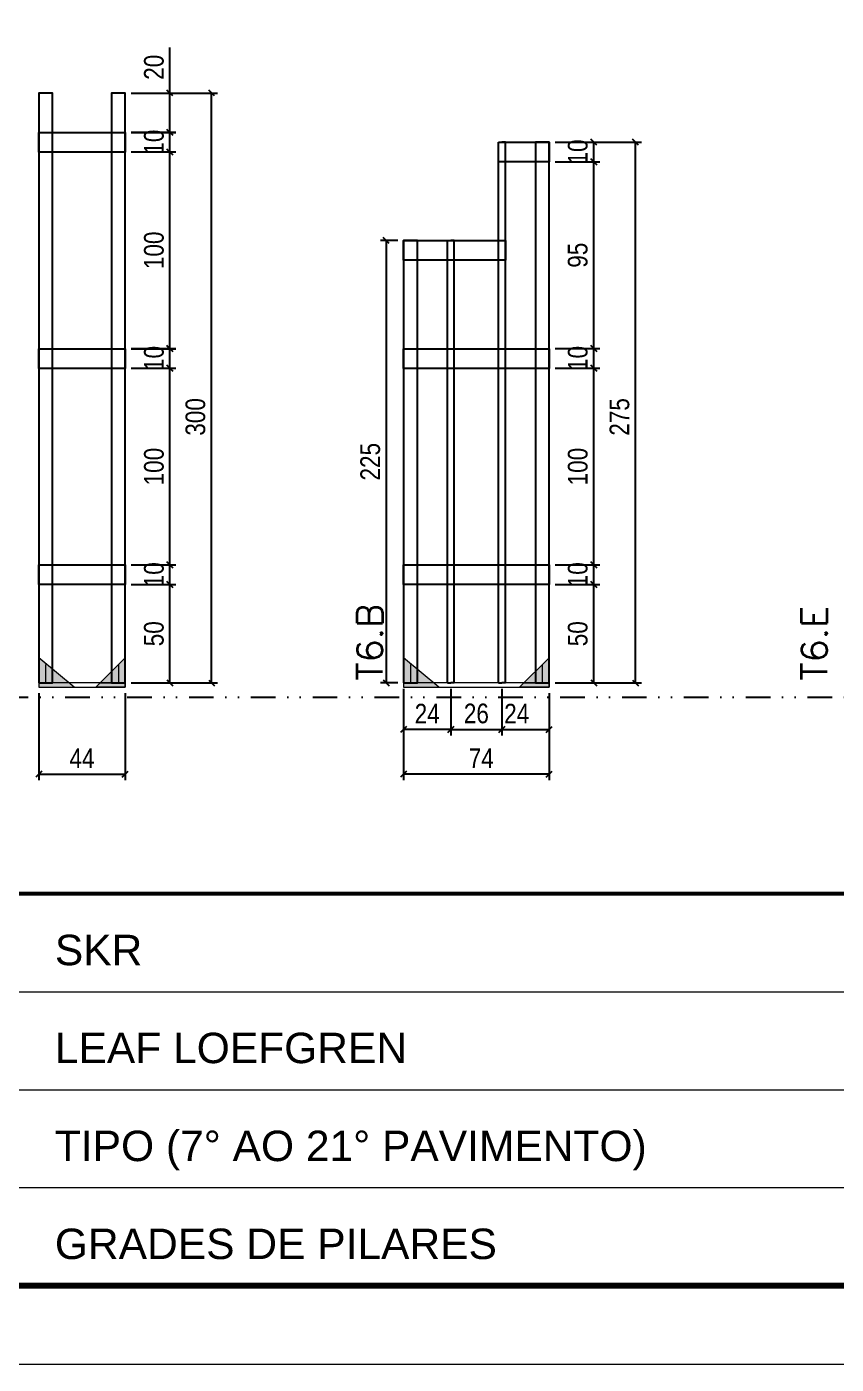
# Model space of a CAD drawing. Extents: x 14400 to 27878, y -21631 to 6985.
# Drawn here: x 18281 to 18693, y -957 to -277 of the extents above; entities that cross this region are included whole.
import ezdxf

# ---------------------------------------------------------------- set-up
doc = ezdxf.new("R2010")
doc.units = 0
for name, pattern in [('CONTINUO', [0]), ('DASHED', [0.75, 0.5, -0.25]), ('DIVIDE2', [0.625, 0.25, -0.125, 0, -0.125, 0, -0.125]), ('HIDDEN', [0.375, 0.25, -0.125])]:
    doc.linetypes.add(name, pattern=pattern)
for name, color, linetype in [('COTA', 241, 'Continuous'), ('Nível', 160, 'Continuous'), ('SARR_2.2x10', 60, 'Continuous'), ('SARR_3.5x7', 81, 'Continuous'), ('SARR_7x7', 40, 'Continuous')]:
    doc.layers.add(name, color=color, linetype=linetype)
for name, color, linetype, lineweight in [('Folhas', 255, 'Continuous', 9), ('Madeira', 126, 'Continuous', 18), ('Sarr 2.2x7', 40, 'Continuous', 9), ('SARRAFO DE PRESSAO', 251, 'DASHED', 9), ('Texto Seção', 7, 'Continuous', 15)]:
    doc.layers.add(name, color=color, linetype=linetype, lineweight=lineweight)
doc.styles.add('ARIAL', font='arial.ttf')
doc.styles.add('COTA TECNICA', font='techl___.ttf', dxfattribs={"height": 10})
doc.styles.add('REGUA-120', font='ROMANS.shx', dxfattribs={"height": 15})
doc.dimstyles.new('PAINEL', dxfattribs={"dimtxt": 10, "dimasz": 3, "dimexe": 3, "dimexo": 3, "dimgap": 3, "dimtad": 1, "dimdec": 1, "dimzin": 12, "dimdsep": 46, "dimtxsty": 'COTA TECNICA', "dimblk1": 'OBLIQUE', "dimblk2": 'OBLIQUE', "dimsah": 1, "dimcen": 0.9, "dimclrd": 4, "dimclre": 4, "dimclrt": 240, "dimadec": 1, "dimazin": 3, "dimtfac": 1, "dimtdec": 1, "dimtmove": 0, "dimatfit": 3, "dimfxl": 1, "dimtolj": 1, "dimtzin": 12, "dimarcsym": 0})

# ---------------------------------------------------------------- blocks, each defined once
blk = doc.blocks.new('9999999999')
at = {"color": 30, "linetype": 'CONTINUO'}
for p, q in [((98564.56, 34379.64), (99583.98, 34379.64)), ((98564.56, 34329.83), (99487.98, 34329.83)), ((98564.56, 34280.02), (99487.98, 34280.02))]:
    blk.add_line(p, q, dxfattribs=at)
at = {"color": 30, "linetype": 'CONTINUO', "const_width": 2}
blk.add_lwpolyline([(99583.98, 34230.21), (99583.98, 34414.45, 0.414214), (99568.98, 34429.45), (98228.98, 34429.45, 0.414214), (98213.98, 34414.45), (98213.98, 34245.21, 0.414214), (98228.98, 34230.21), (99583.98, 34230.21)], format="xyb", dxfattribs=at)
at = {"layer": 'Folhas'}
blk.add_lwpolyline([(98138.98, 34190.21), (99623.98, 34190.21), (99623.98, 35240.21), (98138.98, 35240.21)], close=True, dxfattribs=at)
at = {"layer": 'Folhas', "color": 30, "const_width": 3}
blk.add_lwpolyline([(98213.98, 34230.21), (99583.98, 34230.21), (99583.98, 35200.21), (98213.98, 35200.21)], close=True, dxfattribs=at)
at = {"color": 7, "linetype": 'Continuous', "ltscale": 5, "style": 'ARIAL'}
for s, height, p in [('SKR', 15.483, (98837.68, 34393.13)), ('LEAF LOEFGREN', 15.4829, (98837.68, 34343.32)), ('TIPO (7° AO 21° PAVIMENTO)', 15.4829, (98837.68, 34293.51)), ('GRADES DE PILARES', 15.4829, (98837.68, 34243.7))]:
    blk.add_text(s, height=height, dxfattribs=at).set_placement(p)
blk = doc.blocks.new('_Oblique')
at = {"color": 0, "linetype": 'ByBlock', "lineweight": -2}
blk.add_line((-0.5, -0.5), (0.5, 0.5), dxfattribs=at)
blk = doc.blocks.new('*D7171')
at = {"layer": 'COTA', "color": 4, "lineweight": -2, "transparency": 16777216}
for p, q in [((18334.47, -560.24), (18357.17, -560.24)), ((18354.17, -610.24), (18354.17, -560.24)), ((18334.47, -610.24), (18357.17, -610.24))]:
    blk.add_line(p, q, dxfattribs=at)
at = {"layer": 'Defpoints', "color": 0, "transparency": 16777216}
for p in [(18331.47, -560.24), (18354.17, -560.24), (18331.47, -610.24)]:
    blk.add_point(p, dxfattribs=at)
at = {"layer": 'COTA', "color": 4, "lineweight": -2, "transparency": 16777216, "xscale": 3, "yscale": 3, "zscale": 3}
for p, rotation in [((18354.17, -560.24), 90), ((18354.17, -610.24), 270)]:
    blk.add_blockref('_Oblique', p, dxfattribs=dict(at, rotation=rotation))
at = {"layer": 'COTA', "color": 240, "transparency": 16777216, "insert": (18346.06, -585.24), "char_height": 10, "attachment_point": 5, "rotation": 90, "style": 'COTA TECNICA'}
blk.add_mtext('\\A1;50', dxfattribs=at)
blk = doc.blocks.new('*D7172')
at = {"layer": 'COTA', "color": 4, "lineweight": -2, "transparency": 16777216}
for p, q in [((18334.47, -550.24), (18357.17, -550.24)), ((18354.17, -560.24), (18354.17, -550.24)), ((18334.47, -560.24), (18357.17, -560.24))]:
    blk.add_line(p, q, dxfattribs=at)
at = {"layer": 'Defpoints', "color": 0, "transparency": 16777216}
for p in [(18331.47, -550.24), (18354.17, -550.24), (18331.47, -560.24)]:
    blk.add_point(p, dxfattribs=at)
at = {"layer": 'COTA', "color": 4, "lineweight": -2, "transparency": 16777216, "xscale": 3, "yscale": 3, "zscale": 3}
for p, rotation in [((18354.17, -550.24), 90), ((18354.17, -560.24), 270)]:
    blk.add_blockref('_Oblique', p, dxfattribs=dict(at, rotation=rotation))
at = {"layer": 'COTA', "color": 240, "transparency": 16777216, "insert": (18346.07, -555.24), "char_height": 10, "attachment_point": 5, "rotation": 90, "style": 'COTA TECNICA'}
blk.add_mtext('\\A1;10', dxfattribs=at)
blk = doc.blocks.new('*D7173')
at = {"layer": 'COTA', "color": 4, "lineweight": -2, "transparency": 16777216}
for p, q in [((18334.47, -450.24), (18357.17, -450.24)), ((18354.17, -550.24), (18354.17, -450.24)), ((18334.47, -550.24), (18357.17, -550.24))]:
    blk.add_line(p, q, dxfattribs=at)
at = {"layer": 'Defpoints', "color": 0, "transparency": 16777216}
for p in [(18331.47, -450.24), (18354.17, -450.24), (18331.47, -550.24)]:
    blk.add_point(p, dxfattribs=at)
at = {"layer": 'COTA', "color": 4, "lineweight": -2, "transparency": 16777216, "xscale": 3, "yscale": 3, "zscale": 3}
for p, rotation in [((18354.17, -450.24), 90), ((18354.17, -550.24), 270)]:
    blk.add_blockref('_Oblique', p, dxfattribs=dict(at, rotation=rotation))
at = {"layer": 'COTA', "color": 240, "transparency": 16777216, "insert": (18346.07, -500.24), "char_height": 10, "attachment_point": 5, "rotation": 90, "style": 'COTA TECNICA'}
blk.add_mtext('\\A1;100', dxfattribs=at)
blk = doc.blocks.new('*D7174')
at = {"layer": 'COTA', "color": 4, "lineweight": -2, "transparency": 16777216}
for p, q in [((18334.47, -440.24), (18357.17, -440.24)), ((18354.17, -450.24), (18354.17, -440.24)), ((18334.47, -450.24), (18357.17, -450.24))]:
    blk.add_line(p, q, dxfattribs=at)
at = {"layer": 'Defpoints', "color": 0, "transparency": 16777216}
for p in [(18331.47, -440.24), (18354.17, -440.24), (18331.47, -450.24)]:
    blk.add_point(p, dxfattribs=at)
at = {"layer": 'COTA', "color": 4, "lineweight": -2, "transparency": 16777216, "xscale": 3, "yscale": 3, "zscale": 3}
for p, rotation in [((18354.17, -440.24), 90), ((18354.17, -450.24), 270)]:
    blk.add_blockref('_Oblique', p, dxfattribs=dict(at, rotation=rotation))
at = {"layer": 'COTA', "color": 240, "transparency": 16777216, "insert": (18346.07, -445.24), "char_height": 10, "attachment_point": 5, "rotation": 90, "style": 'COTA TECNICA'}
blk.add_mtext('\\A1;10', dxfattribs=at)
blk = doc.blocks.new('*D7175')
at = {"layer": 'COTA', "color": 4, "lineweight": -2, "transparency": 16777216}
for p, q in [((18334.47, -330.24), (18357.17, -330.24)), ((18354.17, -340.24), (18354.17, -330.24)), ((18334.47, -340.24), (18357.17, -340.24))]:
    blk.add_line(p, q, dxfattribs=at)
at = {"layer": 'Defpoints', "color": 0, "transparency": 16777216}
for p in [(18331.47, -330.24), (18354.17, -330.24), (18331.47, -340.24)]:
    blk.add_point(p, dxfattribs=at)
at = {"layer": 'COTA', "color": 4, "lineweight": -2, "transparency": 16777216, "xscale": 3, "yscale": 3, "zscale": 3}
for p, rotation in [((18354.17, -330.24), 90), ((18354.17, -340.24), 270)]:
    blk.add_blockref('_Oblique', p, dxfattribs=dict(at, rotation=rotation))
at = {"layer": 'COTA', "color": 240, "transparency": 16777216, "insert": (18346.07, -335.24), "char_height": 10, "attachment_point": 5, "rotation": 90, "style": 'COTA TECNICA'}
blk.add_mtext('\\A1;10', dxfattribs=at)
blk = doc.blocks.new('*D7176')
at = {"layer": 'COTA', "color": 4, "lineweight": -2, "transparency": 16777216}
for p, q in [((18334.47, -310.27), (18378.39, -310.27)), ((18375.39, -610.28), (18375.39, -310.27)), ((18334.47, -610.28), (18378.39, -610.28))]:
    blk.add_line(p, q, dxfattribs=at)
at = {"layer": 'Defpoints', "color": 0, "transparency": 16777216}
for p in [(18331.47, -310.27), (18375.39, -310.27), (18331.47, -610.28)]:
    blk.add_point(p, dxfattribs=at)
at = {"layer": 'COTA', "color": 4, "lineweight": -2, "transparency": 16777216, "xscale": 3, "yscale": 3, "zscale": 3}
for p, rotation in [((18375.39, -310.27), 90), ((18375.39, -610.28), 270)]:
    blk.add_blockref('_Oblique', p, dxfattribs=dict(at, rotation=rotation))
at = {"layer": 'COTA', "color": 240, "transparency": 16777216, "insert": (18367.17, -474.97), "char_height": 10, "attachment_point": 5, "rotation": 90, "style": 'COTA TECNICA'}
blk.add_mtext('\\A1;300', dxfattribs=at)
blk = doc.blocks.new('*D7177')
at = {"layer": 'COTA', "color": 4, "lineweight": -2, "transparency": 16777216}
for p, q in [((18287.47, -615.44), (18287.47, -659.62)), ((18331.47, -615.44), (18331.47, -659.62)), ((18287.47, -656.62), (18331.47, -656.62))]:
    blk.add_line(p, q, dxfattribs=at)
at = {"layer": 'Defpoints', "color": 0, "transparency": 16777216}
for p in [(18287.47, -612.44), (18331.47, -612.44), (18331.47, -656.62)]:
    blk.add_point(p, dxfattribs=at)
at = {"layer": 'COTA', "color": 4, "lineweight": -2, "transparency": 16777216, "xscale": 3, "yscale": 3, "zscale": 3, "rotation": 180}
blk.add_blockref('_Oblique', (18287.47, -656.62), dxfattribs=at)
at = {"layer": 'COTA', "color": 4, "lineweight": -2, "transparency": 16777216, "xscale": 3, "yscale": 3, "zscale": 3}
blk.add_blockref('_Oblique', (18331.47, -656.62), dxfattribs=at)
at = {"layer": 'COTA', "color": 240, "transparency": 16777216, "insert": (18309.47, -648.54), "char_height": 10, "attachment_point": 5, "style": 'COTA TECNICA'}
blk.add_mtext('\\A1;44', dxfattribs=at)
blk = doc.blocks.new('*D7178')
at = {"layer": 'COTA', "color": 4, "lineweight": -2, "transparency": 16777216}
for p, q in [((18334.47, -340.24), (18357.17, -340.24)), ((18354.17, -440.27), (18354.17, -340.24)), ((18334.47, -440.27), (18357.17, -440.27))]:
    blk.add_line(p, q, dxfattribs=at)
at = {"layer": 'Defpoints', "color": 0, "transparency": 16777216}
for p in [(18331.47, -340.24), (18354.17, -340.24), (18331.47, -440.27)]:
    blk.add_point(p, dxfattribs=at)
at = {"layer": 'COTA', "color": 4, "lineweight": -2, "transparency": 16777216, "xscale": 3, "yscale": 3, "zscale": 3}
for p, rotation in [((18354.17, -340.24), 90), ((18354.17, -440.27), 270)]:
    blk.add_blockref('_Oblique', p, dxfattribs=dict(at, rotation=rotation))
at = {"layer": 'COTA', "color": 240, "transparency": 16777216, "insert": (18346.07, -390.26), "char_height": 10, "attachment_point": 5, "rotation": 90, "style": 'COTA TECNICA'}
blk.add_mtext('\\A1;100', dxfattribs=at)
blk = doc.blocks.new('*D7179')
at = {"layer": 'COTA', "color": 4, "lineweight": -2, "transparency": 16777216}
for p, q in [((18354.17, -310.27), (18354.17, -287.06)), ((18334.47, -310.27), (18357.17, -310.27)), ((18354.17, -330.27), (18354.17, -310.27)), ((18334.47, -330.27), (18357.17, -330.27))]:
    blk.add_line(p, q, dxfattribs=at)
at = {"layer": 'Defpoints', "color": 0, "transparency": 16777216}
for p in [(18331.47, -310.27), (18354.17, -310.27), (18331.47, -330.27)]:
    blk.add_point(p, dxfattribs=at)
at = {"layer": 'COTA', "color": 4, "lineweight": -2, "transparency": 16777216, "xscale": 3, "yscale": 3, "zscale": 3}
for p, rotation in [((18354.17, -310.27), 90), ((18354.17, -330.27), 270)]:
    blk.add_blockref('_Oblique', p, dxfattribs=dict(at, rotation=rotation))
at = {"layer": 'COTA', "color": 240, "transparency": 16777216, "insert": (18346.07, -297.17), "char_height": 10, "attachment_point": 5, "rotation": 90, "style": 'COTA TECNICA'}
blk.add_mtext('\\A1;20', dxfattribs=at)
blk = doc.blocks.new('*D7180')
at = {"layer": 'COTA', "color": 4, "lineweight": -2, "transparency": 16777216}
for p, q in [((18472.96, -628.44), (18472.96, -659.62)), ((18546.96, -628.44), (18546.96, -659.62)), ((18546.96, -656.62), (18472.96, -656.62))]:
    blk.add_line(p, q, dxfattribs=at)
at = {"layer": 'Defpoints', "color": 0, "transparency": 16777216}
for p in [(18472.96, -625.44), (18546.96, -625.44), (18472.96, -656.62)]:
    blk.add_point(p, dxfattribs=at)
at = {"layer": 'COTA', "color": 4, "lineweight": -2, "transparency": 16777216, "xscale": 3, "yscale": 3, "zscale": 3, "rotation": 180}
blk.add_blockref('_Oblique', (18472.96, -656.62), dxfattribs=at)
at = {"layer": 'COTA', "color": 4, "lineweight": -2, "transparency": 16777216, "xscale": 3, "yscale": 3, "zscale": 3}
blk.add_blockref('_Oblique', (18546.96, -656.62), dxfattribs=at)
at = {"layer": 'COTA', "color": 240, "transparency": 16777216, "insert": (18512.46, -648.54), "char_height": 10, "attachment_point": 5, "style": 'COTA TECNICA'}
blk.add_mtext('\\A1;74', dxfattribs=at)
blk = doc.blocks.new('*D7181')
at = {"layer": 'COTA', "color": 4, "lineweight": -2, "transparency": 16777216}
for p, q in [((18472.96, -613.24), (18472.96, -636.94)), ((18496.96, -613.24), (18496.96, -636.94)), ((18496.96, -633.94), (18472.96, -633.94))]:
    blk.add_line(p, q, dxfattribs=at)
at = {"layer": 'Defpoints', "color": 0, "transparency": 16777216}
for p in [(18472.96, -610.24), (18496.96, -610.24), (18472.96, -633.94)]:
    blk.add_point(p, dxfattribs=at)
at = {"layer": 'COTA', "color": 4, "lineweight": -2, "transparency": 16777216, "xscale": 3, "yscale": 3, "zscale": 3, "rotation": 180}
blk.add_blockref('_Oblique', (18472.96, -633.94), dxfattribs=at)
at = {"layer": 'COTA', "color": 4, "lineweight": -2, "transparency": 16777216, "xscale": 3, "yscale": 3, "zscale": 3}
blk.add_blockref('_Oblique', (18496.96, -633.94), dxfattribs=at)
at = {"layer": 'COTA', "color": 240, "transparency": 16777216, "insert": (18484.96, -625.87), "char_height": 10, "attachment_point": 5, "style": 'COTA TECNICA'}
blk.add_mtext('\\A1;24', dxfattribs=at)
blk = doc.blocks.new('*D7182')
at = {"layer": 'COTA', "color": 4, "lineweight": -2, "transparency": 16777216}
for p, q in [((18522.96, -613.24), (18522.96, -636.94)), ((18546.96, -615.44), (18546.96, -636.94)), ((18522.96, -633.94), (18546.96, -633.94))]:
    blk.add_line(p, q, dxfattribs=at)
at = {"layer": 'Defpoints', "color": 0, "transparency": 16777216}
for p in [(18522.96, -610.24), (18546.96, -612.44), (18546.96, -633.94)]:
    blk.add_point(p, dxfattribs=at)
at = {"layer": 'COTA', "color": 4, "lineweight": -2, "transparency": 16777216, "xscale": 3, "yscale": 3, "zscale": 3, "rotation": 180}
blk.add_blockref('_Oblique', (18522.96, -633.94), dxfattribs=at)
at = {"layer": 'COTA', "color": 4, "lineweight": -2, "transparency": 16777216, "xscale": 3, "yscale": 3, "zscale": 3}
blk.add_blockref('_Oblique', (18546.96, -633.94), dxfattribs=at)
at = {"layer": 'COTA', "color": 240, "transparency": 16777216, "insert": (18530.46, -625.87), "char_height": 10, "attachment_point": 5, "style": 'COTA TECNICA'}
blk.add_mtext('\\A1;24', dxfattribs=at)
blk = doc.blocks.new('*D7183')
at = {"layer": 'COTA', "color": 4, "lineweight": -2, "transparency": 16777216}
for p, q in [((18549.96, -560.24), (18572.66, -560.24)), ((18569.66, -610.24), (18569.66, -560.24)), ((18549.96, -610.24), (18572.66, -610.24))]:
    blk.add_line(p, q, dxfattribs=at)
at = {"layer": 'Defpoints', "color": 0, "transparency": 16777216}
for p in [(18546.96, -560.24), (18569.66, -560.24), (18546.96, -610.24)]:
    blk.add_point(p, dxfattribs=at)
at = {"layer": 'COTA', "color": 4, "lineweight": -2, "transparency": 16777216, "xscale": 3, "yscale": 3, "zscale": 3}
for p, rotation in [((18569.66, -560.24), 90), ((18569.66, -610.24), 270)]:
    blk.add_blockref('_Oblique', p, dxfattribs=dict(at, rotation=rotation))
at = {"layer": 'COTA', "color": 240, "transparency": 16777216, "insert": (18561.55, -585.24), "char_height": 10, "attachment_point": 5, "rotation": 90, "style": 'COTA TECNICA'}
blk.add_mtext('\\A1;50', dxfattribs=at)
blk = doc.blocks.new('*D7184')
at = {"layer": 'COTA', "color": 4, "lineweight": -2, "transparency": 16777216}
for p, q in [((18496.96, -613.24), (18496.96, -636.94)), ((18522.96, -613.24), (18522.96, -636.94)), ((18496.96, -633.94), (18522.96, -633.94))]:
    blk.add_line(p, q, dxfattribs=at)
at = {"layer": 'Defpoints', "color": 0, "transparency": 16777216}
for p in [(18496.96, -610.24), (18522.96, -610.24), (18522.96, -633.94)]:
    blk.add_point(p, dxfattribs=at)
at = {"layer": 'COTA', "color": 4, "lineweight": -2, "transparency": 16777216, "xscale": 3, "yscale": 3, "zscale": 3, "rotation": 180}
blk.add_blockref('_Oblique', (18496.96, -633.94), dxfattribs=at)
at = {"layer": 'COTA', "color": 4, "lineweight": -2, "transparency": 16777216, "xscale": 3, "yscale": 3, "zscale": 3}
blk.add_blockref('_Oblique', (18522.96, -633.94), dxfattribs=at)
at = {"layer": 'COTA', "color": 240, "transparency": 16777216, "insert": (18509.96, -625.84), "char_height": 10, "attachment_point": 5, "style": 'COTA TECNICA'}
blk.add_mtext('\\A1;26', dxfattribs=at)
blk = doc.blocks.new('*D7185')
at = {"layer": 'COTA', "color": 4, "lineweight": -2, "transparency": 16777216}
for p, q in [((18549.96, -550.24), (18572.66, -550.24)), ((18569.66, -560.24), (18569.66, -550.24)), ((18549.96, -560.24), (18572.66, -560.24))]:
    blk.add_line(p, q, dxfattribs=at)
at = {"layer": 'Defpoints', "color": 0, "transparency": 16777216}
for p in [(18546.96, -550.24), (18569.66, -550.24), (18546.96, -560.24)]:
    blk.add_point(p, dxfattribs=at)
at = {"layer": 'COTA', "color": 4, "lineweight": -2, "transparency": 16777216, "xscale": 3, "yscale": 3, "zscale": 3}
for p, rotation in [((18569.66, -550.24), 90), ((18569.66, -560.24), 270)]:
    blk.add_blockref('_Oblique', p, dxfattribs=dict(at, rotation=rotation))
at = {"layer": 'COTA', "color": 240, "transparency": 16777216, "insert": (18561.56, -555.24), "char_height": 10, "attachment_point": 5, "rotation": 90, "style": 'COTA TECNICA'}
blk.add_mtext('\\A1;10', dxfattribs=at)
blk = doc.blocks.new('*D7186')
at = {"layer": 'COTA', "color": 4, "lineweight": -2, "transparency": 16777216}
for p, q in [((18549.96, -450.24), (18572.66, -450.24)), ((18569.66, -550.24), (18569.66, -450.24)), ((18549.96, -550.24), (18572.66, -550.24))]:
    blk.add_line(p, q, dxfattribs=at)
at = {"layer": 'Defpoints', "color": 0, "transparency": 16777216}
for p in [(18546.96, -450.24), (18569.66, -450.24), (18546.96, -550.24)]:
    blk.add_point(p, dxfattribs=at)
at = {"layer": 'COTA', "color": 4, "lineweight": -2, "transparency": 16777216, "xscale": 3, "yscale": 3, "zscale": 3}
for p, rotation in [((18569.66, -450.24), 90), ((18569.66, -550.24), 270)]:
    blk.add_blockref('_Oblique', p, dxfattribs=dict(at, rotation=rotation))
at = {"layer": 'COTA', "color": 240, "transparency": 16777216, "insert": (18561.56, -500.24), "char_height": 10, "attachment_point": 5, "rotation": 90, "style": 'COTA TECNICA'}
blk.add_mtext('\\A1;100', dxfattribs=at)
blk = doc.blocks.new('*D7187')
at = {"layer": 'COTA', "color": 4, "lineweight": -2, "transparency": 16777216}
for p, q in [((18549.96, -440.24), (18572.66, -440.24)), ((18569.66, -450.24), (18569.66, -440.24)), ((18549.96, -450.24), (18572.66, -450.24))]:
    blk.add_line(p, q, dxfattribs=at)
at = {"layer": 'Defpoints', "color": 0, "transparency": 16777216}
for p in [(18546.96, -440.24), (18569.66, -440.24), (18546.96, -450.24)]:
    blk.add_point(p, dxfattribs=at)
at = {"layer": 'COTA', "color": 4, "lineweight": -2, "transparency": 16777216, "xscale": 3, "yscale": 3, "zscale": 3}
for p, rotation in [((18569.66, -440.24), 90), ((18569.66, -450.24), 270)]:
    blk.add_blockref('_Oblique', p, dxfattribs=dict(at, rotation=rotation))
at = {"layer": 'COTA', "color": 240, "transparency": 16777216, "insert": (18561.56, -445.24), "char_height": 10, "attachment_point": 5, "rotation": 90, "style": 'COTA TECNICA'}
blk.add_mtext('\\A1;10', dxfattribs=at)
blk = doc.blocks.new('*D7188')
at = {"layer": 'COTA', "color": 4, "lineweight": -2, "transparency": 16777216}
for p, q in [((18549.96, -345.24), (18572.66, -345.24)), ((18569.66, -440.24), (18569.66, -345.24)), ((18549.96, -440.24), (18572.66, -440.24))]:
    blk.add_line(p, q, dxfattribs=at)
at = {"layer": 'Defpoints', "color": 0, "transparency": 16777216}
for p in [(18546.96, -345.24), (18569.66, -345.24), (18546.96, -440.24)]:
    blk.add_point(p, dxfattribs=at)
at = {"layer": 'COTA', "color": 4, "lineweight": -2, "transparency": 16777216, "xscale": 3, "yscale": 3, "zscale": 3}
for p, rotation in [((18569.66, -345.24), 90), ((18569.66, -440.24), 270)]:
    blk.add_blockref('_Oblique', p, dxfattribs=dict(at, rotation=rotation))
at = {"layer": 'COTA', "color": 240, "transparency": 16777216, "insert": (18561.52, -392.74), "char_height": 10, "attachment_point": 5, "rotation": 90, "style": 'COTA TECNICA'}
blk.add_mtext('\\A1;95', dxfattribs=at)
blk = doc.blocks.new('*D7189')
at = {"layer": 'COTA', "color": 4, "lineweight": -2, "transparency": 16777216}
for p, q in [((18549.96, -335.24), (18572.66, -335.24)), ((18569.66, -345.24), (18569.66, -335.24)), ((18549.96, -345.24), (18572.66, -345.24))]:
    blk.add_line(p, q, dxfattribs=at)
at = {"layer": 'Defpoints', "color": 0, "transparency": 16777216}
for p in [(18546.96, -335.24), (18569.66, -335.24), (18546.96, -345.24)]:
    blk.add_point(p, dxfattribs=at)
at = {"layer": 'COTA', "color": 4, "lineweight": -2, "transparency": 16777216, "xscale": 3, "yscale": 3, "zscale": 3}
for p, rotation in [((18569.66, -335.24), 90), ((18569.66, -345.24), 270)]:
    blk.add_blockref('_Oblique', p, dxfattribs=dict(at, rotation=rotation))
at = {"layer": 'COTA', "color": 240, "transparency": 16777216, "insert": (18561.56, -340.24), "char_height": 10, "attachment_point": 5, "rotation": 90, "style": 'COTA TECNICA'}
blk.add_mtext('\\A1;10', dxfattribs=at)
blk = doc.blocks.new('*D7190')
at = {"layer": 'COTA', "color": 4, "lineweight": -2, "transparency": 16777216}
for p, q in [((18549.96, -335.28), (18593.88, -335.28)), ((18590.88, -610.28), (18590.88, -335.28)), ((18549.96, -610.28), (18593.88, -610.28))]:
    blk.add_line(p, q, dxfattribs=at)
at = {"layer": 'Defpoints', "color": 0, "transparency": 16777216}
for p in [(18546.96, -335.28), (18590.88, -335.28), (18546.96, -610.28)]:
    blk.add_point(p, dxfattribs=at)
at = {"layer": 'COTA', "color": 4, "lineweight": -2, "transparency": 16777216, "xscale": 3, "yscale": 3, "zscale": 3}
for p, rotation in [((18590.88, -335.28), 90), ((18590.88, -610.28), 270)]:
    blk.add_blockref('_Oblique', p, dxfattribs=dict(at, rotation=rotation))
at = {"layer": 'COTA', "color": 240, "transparency": 16777216, "insert": (18582.77, -474.98), "char_height": 10, "attachment_point": 5, "rotation": 90, "style": 'COTA TECNICA'}
blk.add_mtext('\\A1;275', dxfattribs=at)
blk = doc.blocks.new('*D7191')
at = {"layer": 'COTA', "color": 4, "lineweight": -2, "transparency": 16777216}
for p, q in [((18469.96, -385.28), (18461.16, -385.28)), ((18464.16, -385.28), (18464.16, -610.24)), ((18469.96, -610.24), (18461.16, -610.24))]:
    blk.add_line(p, q, dxfattribs=at)
at = {"layer": 'Defpoints', "color": 0, "transparency": 16777216}
for p in [(18472.96, -385.28), (18464.16, -610.24), (18472.96, -610.24)]:
    blk.add_point(p, dxfattribs=at)
at = {"layer": 'COTA', "color": 4, "lineweight": -2, "transparency": 16777216, "xscale": 3, "yscale": 3, "zscale": 3}
for p, rotation in [((18464.16, -385.28), 90), ((18464.16, -610.24), 270)]:
    blk.add_blockref('_Oblique', p, dxfattribs=dict(at, rotation=rotation))
at = {"layer": 'COTA', "color": 240, "transparency": 16777216, "insert": (18456.05, -497.76), "char_height": 10, "attachment_point": 5, "rotation": 90, "style": 'COTA TECNICA'}
blk.add_mtext('\\A1;225', dxfattribs=at)

msp = doc.modelspace()

# ---------------------------------------------------------------- hatches: boundary and pattern name
at = {"layer": 'Madeira'}
h = msp.add_hatch(color=252, dxfattribs=at)
h.dxf.hatch_style = 2
h.paths.add_polyline_path([(18287.47, -597.44), (18287.47, -612.44), (18305.47, -612.44)])
h = msp.add_hatch(color=252, dxfattribs=at)
h.dxf.hatch_style = 2
h.paths.add_polyline_path([(18331.47, -597.44), (18331.47, -612.44), (18316.47, -612.44)])
h = msp.add_hatch(color=252, dxfattribs=at)
h.dxf.hatch_style = 2
h.paths.add_polyline_path([(18472.96, -597.44), (18472.96, -612.44), (18490.96, -612.44)])
h = msp.add_hatch(color=252, dxfattribs=at)
h.dxf.hatch_style = 2
h.paths.add_polyline_path([(18546.96, -597.44), (18546.96, -612.44), (18531.96, -612.44)])

# ---------------------------------------------------------------- linework, layer by layer
at = {"layer": 'Madeira', "color": 1, "linetype": 'HIDDEN'}
for p, q in [((18290.97, -600.94), (18290.97, -610.24)), ((18290.97, -600.94), (18290.97, -610.24)), ((18294.47, -604.44), (18294.47, -610.24)), ((18327.97, -600.94), (18327.97, -610.24)), ((18327.97, -600.94), (18327.97, -610.24)), ((18476.46, -600.94), (18476.46, -610.24)), ((18476.46, -600.94), (18476.46, -610.24)), ((18479.96, -604.44), (18479.96, -610.24)), ((18543.46, -600.94), (18543.46, -610.24)), ((18543.46, -600.94), (18543.46, -610.24)), ((18297.31, -610.24), (18287.47, -610.24)), ((18297.31, -610.24), (18287.47, -610.24)), ((18303.27, -610.24), (18287.47, -610.24)), ((18318.67, -610.24), (18331.47, -610.24)), ((18321.64, -610.24), (18331.47, -610.24)), ((18321.64, -610.24), (18331.47, -610.24)), ((18482.8, -610.24), (18472.96, -610.24)), ((18482.8, -610.24), (18472.96, -610.24)), ((18488.76, -610.24), (18472.96, -610.24)), ((18534.16, -610.24), (18546.96, -610.24)), ((18537.13, -610.24), (18546.96, -610.24)), ((18537.13, -610.24), (18546.96, -610.24))]:
    msp.add_line(p, q, dxfattribs=at)
at = {"layer": 'Madeira'}
for p, q in [((18287.47, -610.24), (18287.47, -612.44)), ((18287.47, -610.24), (18287.47, -612.44)), ((18287.47, -610.24), (18287.47, -612.44)), ((18472.96, -610.24), (18472.96, -612.44)), ((18472.96, -610.24), (18472.96, -612.44)), ((18472.96, -610.24), (18472.96, -612.44))]:
    msp.add_line(p, q, dxfattribs=at)
at = {"layer": 'Madeira', "color": 0}
for points in [[(18287.47, -597.44), (18287.47, -612.44), (18305.47, -612.44), (18287.47, -597.44)], [(18331.47, -597.44), (18331.47, -612.44), (18316.47, -612.44), (18331.47, -597.44)], [(18472.96, -597.44), (18472.96, -612.44), (18490.96, -612.44), (18472.96, -597.44)], [(18546.96, -597.44), (18546.96, -612.44), (18531.96, -612.44), (18546.96, -597.44)]]:
    msp.add_lwpolyline(points, dxfattribs=at)
at = {"layer": 'Nível', "color": 4, "linetype": 'DIVIDE2', "ltscale": 50}
msp.add_line((17671.97, -617.44), (19041.97, -617.44), dxfattribs=at)
at = {"layer": 'Sarr 2.2x7'}
for points in [[(18331.47, -610.24), (18287.47, -610.24), (18287.47, -612.44), (18331.47, -612.44)], [(18546.96, -610.24), (18472.96, -610.24), (18472.96, -612.44), (18546.96, -612.44)]]:
    msp.add_lwpolyline(points, close=True, dxfattribs=at)
at = {"layer": 'SARR_2.2x10'}
for points in [[(18287.47, -330.28), (18331.47, -330.27), (18331.47, -340.27), (18287.47, -340.28)], [(18521.21, -335.28), (18546.96, -335.28), (18546.96, -345.28), (18521.21, -345.28)], [(18472.96, -385.28), (18524.71, -385.28), (18524.71, -395.28), (18472.96, -395.28)], [(18287.47, -440.28), (18331.47, -440.27), (18331.47, -450.27), (18287.47, -450.28)], [(18472.96, -440.28), (18546.96, -440.28), (18546.96, -450.28), (18472.96, -450.28)], [(18287.47, -550.28), (18331.47, -550.27), (18331.47, -560.27), (18287.47, -560.28)], [(18472.96, -550.28), (18546.96, -550.28), (18546.96, -560.28), (18472.96, -560.28)]]:
    msp.add_lwpolyline(points, close=True, dxfattribs=at)
at = {"layer": 'SARR_3.5x7'}
for p, q in [((18521.21, -610.24), (18521.21, -335.28)), ((18521.21, -335.28), (18522.96, -335.28)), ((18524.71, -335.28), (18522.96, -335.28)), ((18524.71, -610.24), (18524.71, -335.28)), ((18495.21, -610.24), (18495.21, -385.28)), ((18495.21, -385.28), (18496.96, -385.28)), ((18498.71, -385.28), (18496.96, -385.28)), ((18498.71, -610.24), (18498.71, -385.28)), ((18495.21, -610.24), (18496.96, -610.24)), ((18498.71, -610.24), (18496.96, -610.24)), ((18521.21, -610.24), (18522.96, -610.24)), ((18524.71, -610.24), (18522.96, -610.24))]:
    msp.add_line(p, q, dxfattribs=at)
at = {"layer": 'SARR_7x7'}
for points in [[(18287.47, -610.24), (18294.47, -610.24), (18294.47, -310.28), (18287.47, -310.28)], [(18324.47, -610.24), (18331.47, -610.24), (18331.47, -310.27), (18324.47, -310.27)], [(18539.96, -610.24), (18546.96, -610.24), (18546.96, -335.28), (18539.96, -335.28)], [(18472.96, -610.24), (18479.96, -610.24), (18479.96, -385.28), (18472.96, -385.28)]]:
    msp.add_lwpolyline(points, close=True, dxfattribs=at)

# ---------------------------------------------------------------- block references
at = {"layer": 'SARRAFO DE PRESSAO', "color": 6, "linetype": 'ByBlock'}
msp.add_blockref('9999999999', (-80542.01, -35146.93), dxfattribs=at)

# ---------------------------------------------------------------- texts
at = {"layer": 'Texto Seção', "style": 'REGUA-120', "width": 1.05}
for s, p in [('T6.B', (18462.28, -609.14)), ('T6.E', (18688.34, -609.14))]:
    msp.add_text(s, height=13, rotation=90, dxfattribs=at).set_placement(p)

# ---------------------------------------------------------------- dimensions: what is measured, and where the dimension line sits
at = {"layer": 'COTA'}
for base, p1, p2, picture, middle in [((18354.17, -310.27), (18331.47, -330.27), (18331.47, -310.27), '*D7179', (18346.07, -297.17)), ((18354.17, -340.24), (18331.47, -440.27), (18331.47, -340.24), '*D7178', (18346.07, -390.26)), ((18464.16, -610.24), (18472.96, -385.28), (18472.96, -610.24), '*D7191', (18456.05, -497.76))]:
    dim = msp.add_linear_dim(base=base, p1=p1, p2=p2, angle=90, dimstyle='PAINEL', dxfattribs=at)
    dim.commit()
    dim.dimension.update_dxf_attribs({"geometry": picture, "text_midpoint": middle})
for base, p1, p2, angle, picture, middle in [((18375.39, -310.27), (18331.47, -610.28), (18331.47, -310.27), 90, '*D7176', (18375.39, -474.97)), ((18354.17, -330.24), (18331.47, -340.24), (18331.47, -330.24), 90, '*D7175', (18354.17, -335.24)), ((18569.66, -335.24), (18546.96, -345.24), (18546.96, -335.24), 90, '*D7189', (18569.66, -340.24)), ((18590.88, -335.28), (18546.96, -610.28), (18546.96, -335.28), 90, '*D7190', (18590.88, -474.98)), ((18354.17, -440.24), (18331.47, -450.24), (18331.47, -440.24), 90, '*D7174', (18354.17, -445.24)), ((18569.66, -440.24), (18546.96, -450.24), (18546.96, -440.24), 90, '*D7187', (18569.66, -445.24)), ((18354.17, -550.24), (18331.47, -560.24), (18331.47, -550.24), 90, '*D7172', (18354.17, -555.24)), ((18569.66, -550.24), (18546.96, -560.24), (18546.96, -550.24), 90, '*D7185', (18569.66, -555.24)), ((18472.96, -656.62), (18546.96, -625.44), (18472.96, -625.44), 180, '*D7180', (18512.46, -656.62))]:
    dim = msp.add_linear_dim(base=base, p1=p1, p2=p2, angle=angle, dimstyle='PAINEL', override={"dimtmove": 1}, dxfattribs=at)
    dim.commit()
    dim.dimension.update_dxf_attribs({"geometry": picture, "text_midpoint": middle, "dimtype": 160})
for base, p1, p2, angle, picture, middle in [((18569.66, -345.24), (18546.96, -440.24), (18546.96, -345.24), 90, '*D7188', (18561.52, -392.74)), ((18354.17, -450.24), (18331.47, -550.24), (18331.47, -450.24), 90, '*D7173', (18346.07, -500.24)), ((18569.66, -450.24), (18546.96, -550.24), (18546.96, -450.24), 90, '*D7186', (18561.56, -500.24)), ((18354.17, -560.24), (18331.47, -610.24), (18331.47, -560.24), 90, '*D7171', (18346.06, -585.24)), ((18569.66, -560.24), (18546.96, -610.24), (18546.96, -560.24), 90, '*D7183', (18561.55, -585.24)), ((18472.96, -633.94), (18496.96, -610.24), (18472.96, -610.24), 180, '*D7181', (18484.96, -625.87))]:
    dim = msp.add_linear_dim(base=base, p1=p1, p2=p2, angle=angle, dimstyle='PAINEL', override={"dimtmove": 1}, dxfattribs=at)
    dim.commit()
    dim.dimension.update_dxf_attribs({"geometry": picture, "text_midpoint": middle})
dim = msp.add_linear_dim(base=(18522.96, -633.94), p1=(18496.96, -610.24), p2=(18522.96, -610.24), dimstyle='PAINEL', override={"dimtmove": 1}, dxfattribs=at)
dim.commit()
dim.dimension.update_dxf_attribs({"geometry": '*D7184', "text_midpoint": (18509.96, -625.84)})
dim = msp.add_linear_dim(base=(18546.96, -633.94), p1=(18522.96, -610.24), p2=(18546.96, -612.44), dimstyle='PAINEL', override={"dimtmove": 1}, dxfattribs=at)
dim.commit()
dim.dimension.update_dxf_attribs({"geometry": '*D7182', "text_midpoint": (18530.46, -633.94), "dimtype": 160})
dim = msp.add_linear_dim(base=(18331.47, -656.62), p1=(18287.47, -612.44), p2=(18331.47, -612.44), dimstyle='PAINEL', dxfattribs=at)
dim.commit()
dim.dimension.update_dxf_attribs({"geometry": '*D7177', "text_midpoint": (18309.47, -648.54)})

doc.saveas('drawing.dxf')
